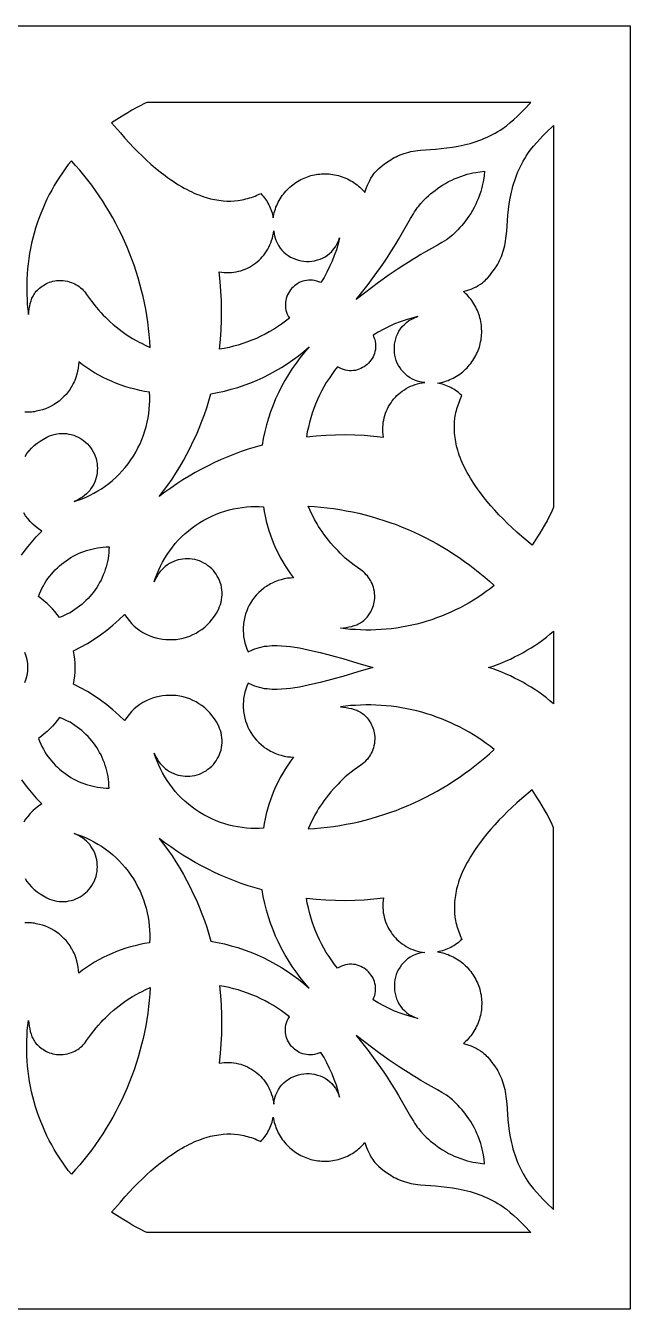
# Model space of a CAD drawing. Extents: x -50 to 50, y -50 to 50.
# Drawn here: x 2.9 to 50, y -50 to 50 of the extents above; entities that cross this region are included whole.
import ezdxf

# ---------------------------------------------------------------- set-up
doc = ezdxf.new("R2010")
doc.units = 0
doc.layers.get('0').update_dxf_attribs({"linetype": 'CONTINUOUS'})

msp = doc.modelspace()

# ---------------------------------------------------------------- linework, layer by layer
for points in [[(-50, 50), (50, 50), (50, -50), (-50, -50)], [(42.24, 44.01), (12.33, 44.01), (12.16, 43.93), (11.83, 43.76), (11.5, 43.59), (11.18, 43.41), (10.86, 43.22), (10.54, 43.03), (10.22, 42.83), (9.59, 42.44), (10.28, 41.64), (10.63, 41.24), (10.98, 40.85), (11.3, 40.51), (11.63, 40.18), (11.97, 39.85), (12.31, 39.52), (12.66, 39.21), (13.02, 38.9), (13.38, 38.61), (13.76, 38.32), (13.96, 38.17), (14.17, 38.02), (14.38, 37.88), (14.59, 37.74), (14.81, 37.6), (15.03, 37.47), (15.25, 37.35), (15.47, 37.23), (15.65, 37.13), (15.84, 37.05), (16.02, 36.96), (16.21, 36.88), (16.4, 36.81), (16.59, 36.74), (16.78, 36.67), (16.97, 36.61), (17.3, 36.52), (17.46, 36.49), (17.62, 36.45), (17.79, 36.42), (17.95, 36.4), (18.12, 36.38), (18.29, 36.36), (18.58, 36.34), (18.87, 36.34), (19.17, 36.36), (19.46, 36.39), (19.61, 36.41), (19.76, 36.44), (19.9, 36.46), (20.05, 36.5), (20.19, 36.54), (20.33, 36.58), (20.48, 36.62), (20.62, 36.67), (20.77, 36.73), (20.92, 36.79), (21.21, 36.93), (21.3, 36.83), (21.39, 36.73), (21.47, 36.62), (21.55, 36.51), (21.63, 36.4), (21.7, 36.29), (21.77, 36.17), (21.84, 36.05), (21.9, 35.93), (21.95, 35.81), (22, 35.68), (22.05, 35.55), (22.09, 35.42), (22.13, 35.29), (22.16, 35.16), (22.18, 35.03), (22.21, 35.17), (22.24, 35.3), (22.27, 35.44), (22.31, 35.58), (22.35, 35.71), (22.4, 35.85), (22.46, 35.98), (22.52, 36.12), (22.58, 36.25), (22.65, 36.38), (22.73, 36.51), (22.81, 36.63), (22.89, 36.76), (22.98, 36.88), (23.07, 36.99), (23.17, 37.11), (23.27, 37.21), (23.38, 37.32), (23.49, 37.42), (23.6, 37.52), (23.71, 37.61), (23.83, 37.7), (23.95, 37.78), (24.08, 37.86), (24.2, 37.94), (24.33, 38.01), (24.46, 38.07), (24.59, 38.13), (24.72, 38.18), (24.85, 38.23), (24.98, 38.28), (25.12, 38.32), (25.25, 38.35), (25.39, 38.38), (25.52, 38.41), (25.67, 38.43), (25.81, 38.44), (25.95, 38.46), (26.1, 38.46), (26.24, 38.46), (26.39, 38.46), (26.53, 38.45), (26.68, 38.44), (26.83, 38.41), (26.97, 38.39), (27.12, 38.36), (27.27, 38.32), (27.41, 38.28), (27.55, 38.23), (27.69, 38.18), (27.83, 38.12), (27.96, 38.06), (28.1, 38), (28.22, 37.92), (28.35, 37.85), (28.47, 37.77), (28.59, 37.68), (28.71, 37.6), (28.82, 37.51), (28.93, 37.41), (29.03, 37.32), (29.13, 37.22), (29.23, 37.11), (29.32, 37.01), (29.46, 37.39), (29.54, 37.58), (29.62, 37.77), (29.71, 37.95), (29.8, 38.13), (29.91, 38.29), (30.02, 38.45), (30.11, 38.56), (30.2, 38.66), (30.29, 38.75), (30.39, 38.85), (30.6, 39.03), (30.82, 39.2), (31.08, 39.38), (31.34, 39.56), (31.48, 39.64), (31.61, 39.72), (31.75, 39.79), (31.9, 39.86), (32.06, 39.93), (32.23, 40), (32.39, 40.05), (32.56, 40.1), (32.74, 40.15), (32.91, 40.19), (33.09, 40.23), (33.26, 40.25), (33.46, 40.28), (33.65, 40.31), (34.04, 40.34), (34.83, 40.39), (35.27, 40.43), (35.71, 40.48), (36.15, 40.54), (36.59, 40.61), (36.82, 40.66), (37.05, 40.71), (37.29, 40.77), (37.52, 40.83), (37.75, 40.9), (37.98, 40.98), (38.2, 41.06), (38.43, 41.14), (38.64, 41.23), (38.86, 41.32), (39.06, 41.42), (39.27, 41.52), (39.47, 41.63), (39.67, 41.75), (39.87, 41.87), (40.06, 42), (40.21, 42.1), (40.36, 42.21), (40.65, 42.45), (40.93, 42.69), (41.2, 42.94), (41.46, 43.2), (41.72, 43.47)], [(36.88, 21.18), (36.78, 21.27), (36.68, 21.36), (36.58, 21.44), (36.47, 21.52), (36.36, 21.6), (36.25, 21.67), (36.13, 21.74), (36.01, 21.81), (35.89, 21.87), (35.77, 21.92), (35.64, 21.97), (35.51, 22.02), (35.38, 22.06), (35.25, 22.1), (35.12, 22.13), (34.99, 22.15), (35.13, 22.18), (35.27, 22.21), (35.4, 22.24), (35.54, 22.28), (35.68, 22.32), (35.81, 22.37), (35.95, 22.43), (36.08, 22.49), (36.21, 22.55), (36.34, 22.62), (36.47, 22.7), (36.59, 22.78), (36.72, 22.86), (36.84, 22.95), (36.95, 23.04), (37.06, 23.14), (37.17, 23.24), (37.28, 23.35), (37.38, 23.46), (37.48, 23.57), (37.57, 23.68), (37.66, 23.8), (37.74, 23.92), (37.82, 24.05), (37.9, 24.17), (37.97, 24.3), (38.03, 24.43), (38.09, 24.56), (38.14, 24.69), (38.19, 24.82), (38.24, 24.96), (38.28, 25.09), (38.31, 25.22), (38.34, 25.36), (38.37, 25.5), (38.39, 25.64), (38.41, 25.78), (38.42, 25.92), (38.43, 26.07), (38.43, 26.22), (38.42, 26.36), (38.41, 26.51), (38.4, 26.66), (38.38, 26.8), (38.36, 26.95), (38.32, 27.1), (38.29, 27.24), (38.25, 27.39), (38.2, 27.53), (38.15, 27.67), (38.09, 27.81), (38.03, 27.94), (37.96, 28.08), (37.89, 28.21), (37.82, 28.33), (37.74, 28.46), (37.66, 28.58), (37.57, 28.69), (37.48, 28.8), (37.39, 28.91), (37.29, 29.02), (37.19, 29.12), (37.09, 29.21), (37.01, 29.28), (37.43, 29.41), (37.61, 29.48), (37.8, 29.57), (37.98, 29.65), (38.16, 29.75), (38.32, 29.85), (38.48, 29.97), (38.59, 30.06), (38.69, 30.15), (38.78, 30.24), (38.88, 30.34), (39.05, 30.55), (39.22, 30.77), (39.41, 31.03), (39.59, 31.29), (39.67, 31.43), (39.75, 31.57), (39.82, 31.71), (39.89, 31.85), (39.96, 32.01), (40.02, 32.18), (40.08, 32.35), (40.13, 32.52), (40.18, 32.69), (40.22, 32.87), (40.25, 33.04), (40.28, 33.22), (40.31, 33.41), (40.33, 33.61), (40.37, 34), (40.42, 34.79), (40.46, 35.23), (40.5, 35.67), (40.56, 36.11), (40.64, 36.55), (40.69, 36.79), (40.74, 37.02), (40.8, 37.25), (40.86, 37.49), (40.93, 37.72), (41, 37.95), (41.08, 38.17), (41.16, 38.4), (41.25, 38.61), (41.34, 38.83), (41.44, 39.04), (41.54, 39.24), (41.65, 39.45), (41.77, 39.65), (41.89, 39.84), (42.02, 40.04), (42.12, 40.19), (42.23, 40.33), (42.46, 40.62), (42.71, 40.9), (42.96, 41.17), (43.22, 41.44), (43.48, 41.7), (44.02, 42.22), (44.02, 12.48), (43.85, 12.09), (43.68, 11.76), (43.51, 11.43), (43.32, 11.1), (43.14, 10.78), (42.94, 10.46), (42.75, 10.15), (42.35, 9.52), (41.56, 10.2), (41.16, 10.55), (40.78, 10.91), (40.43, 11.23), (40.1, 11.57), (39.77, 11.9), (39.45, 12.25), (39.14, 12.6), (38.83, 12.96), (38.54, 13.32), (38.25, 13.7), (38.1, 13.91), (37.96, 14.11), (37.81, 14.33), (37.68, 14.54), (37.54, 14.76), (37.41, 14.98), (37.29, 15.2), (37.17, 15.42), (37.08, 15.61), (36.99, 15.79), (36.91, 15.97), (36.83, 16.16), (36.75, 16.35), (36.68, 16.54), (36.62, 16.73), (36.56, 16.93), (36.47, 17.25), (36.43, 17.42), (36.4, 17.58), (36.37, 17.75), (36.35, 17.91), (36.33, 18.08), (36.31, 18.25), (36.3, 18.54), (36.3, 18.83), (36.31, 19.13), (36.34, 19.42), (36.36, 19.57), (36.39, 19.72), (36.42, 19.87), (36.45, 20.01), (36.49, 20.16), (36.53, 20.3), (36.58, 20.44), (36.63, 20.58), (36.69, 20.73), (36.75, 20.88)], [(12.61, 24.94), (12.57, 25.43), (12.53, 25.93), (12.48, 26.42), (12.41, 26.92), (12.34, 27.41), (12.25, 27.91), (12.15, 28.4), (12.05, 28.89), (11.93, 29.38), (11.8, 29.87), (11.66, 30.36), (11.51, 30.84), (11.35, 31.33), (11.17, 31.8), (10.99, 32.28), (10.8, 32.75), (10.6, 33.21), (10.38, 33.68), (10.16, 34.13), (9.93, 34.58), (9.69, 35.03), (9.43, 35.47), (9.17, 35.9), (8.9, 36.33), (8.63, 36.75), (8.34, 37.16), (8.05, 37.57), (7.74, 37.97), (7.43, 38.36), (7.12, 38.74), (6.79, 39.12), (6.46, 39.48), (6.22, 39.18), (5.99, 38.86), (5.76, 38.54), (5.54, 38.21), (5.33, 37.88), (5.12, 37.54), (4.93, 37.19), (4.74, 36.84), (4.56, 36.48), (4.39, 36.11), (4.23, 35.74), (4.07, 35.37), (3.93, 34.99), (3.8, 34.61), (3.67, 34.22), (3.56, 33.83), (3.46, 33.44), (3.36, 33.05), (3.28, 32.65), (3.21, 32.25), (3.14, 31.85), (3.09, 31.45), (3.05, 31.05), (3.02, 30.65), (2.99, 30.25), (2.98, 29.85), (2.98, 29.46), (2.99, 29.06), (3.01, 28.66), (3.03, 28.27), (3.07, 27.88), (3.12, 27.49), (3.18, 27.93), (3.22, 28.14), (3.26, 28.35), (3.32, 28.56), (3.35, 28.66), (3.39, 28.76), (3.43, 28.85), (3.48, 28.94), (3.53, 29.03), (3.58, 29.12), (3.65, 29.22), (3.73, 29.31), (3.81, 29.4), (3.89, 29.48), (3.98, 29.56), (4.08, 29.64), (4.18, 29.71), (4.28, 29.77), (4.4, 29.84), (4.52, 29.91), (4.64, 29.96), (4.77, 30.01), (4.9, 30.05), (5.03, 30.09), (5.16, 30.12), (5.29, 30.14), (5.47, 30.15), (5.64, 30.15), (5.81, 30.14), (5.99, 30.12), (6.15, 30.09), (6.3, 30.05), (6.46, 30), (6.61, 29.94), (6.73, 29.88), (6.84, 29.82), (6.96, 29.75), (7.07, 29.67), (7.18, 29.58), (7.29, 29.49), (7.39, 29.39), (7.48, 29.28), (7.57, 29.18), (7.65, 29.07), (8.03, 28.53), (8.21, 28.3), (8.39, 28.08), (8.58, 27.86), (8.77, 27.64), (8.94, 27.46), (9.12, 27.28), (9.3, 27.1), (9.49, 26.93), (9.72, 26.73), (9.95, 26.53), (10.19, 26.35), (10.43, 26.17), (10.62, 26.03), (10.82, 25.89), (11.02, 25.76), (11.23, 25.64), (11.57, 25.44), (11.74, 25.35), (11.92, 25.26), (12.26, 25.09)], [(28.65, 28.66), (29.16, 29.31), (29.58, 29.84), (29.98, 30.39), (30.26, 30.77), (30.53, 31.15), (30.79, 31.53), (31.05, 31.92), (31.35, 32.37), (31.63, 32.83), (31.75, 33.02), (31.95, 33.34), (32.16, 33.7), (32.37, 34.06), (32.89, 34.99), (33.1, 35.34), (33.2, 35.51), (33.32, 35.68), (33.4, 35.8), (33.5, 35.92), (33.69, 36.15), (33.89, 36.37), (34.1, 36.58), (34.27, 36.74), (34.44, 36.89), (34.61, 37.03), (34.79, 37.17), (34.97, 37.31), (35.16, 37.44), (35.38, 37.58), (35.6, 37.71), (35.84, 37.85), (36.09, 37.97), (36.29, 38.06), (36.5, 38.15), (36.79, 38.26), (37.08, 38.36), (37.3, 38.42), (37.52, 38.48), (37.74, 38.53), (37.96, 38.57), (38.3, 38.62), (38.65, 38.66), (38.61, 38.31), (38.56, 37.97), (38.52, 37.74), (38.47, 37.52), (38.41, 37.3), (38.35, 37.09), (38.25, 36.79), (38.14, 36.5), (38.05, 36.3), (37.96, 36.09), (37.83, 35.84), (37.7, 35.6), (37.57, 35.38), (37.43, 35.16), (37.3, 34.97), (37.16, 34.79), (37.02, 34.61), (36.88, 34.44), (36.73, 34.27), (36.57, 34.1), (36.36, 33.89), (36.14, 33.69), (35.91, 33.5), (35.79, 33.4), (35.67, 33.32), (35.5, 33.2), (35.33, 33.1), (34.98, 32.89), (34.05, 32.38), (33.69, 32.17), (33.33, 31.95), (33.01, 31.76), (32.82, 31.64), (32.37, 31.35), (31.92, 31.06), (31.53, 30.8), (31.14, 30.53), (30.76, 30.26), (30.38, 29.99), (29.84, 29.58), (29.3, 29.17)], [(17.99, 24.8), (18.07, 25.55), (18.12, 26.3), (18.15, 27.05), (18.16, 27.81), (18.15, 28.56), (18.11, 29.31), (18.06, 30.07), (17.98, 30.82), (18.17, 30.79), (18.37, 30.77), (18.56, 30.76), (18.75, 30.76), (18.94, 30.77), (19.12, 30.79), (19.31, 30.83), (19.49, 30.87), (19.67, 30.91), (19.84, 30.97), (20.01, 31.04), (20.18, 31.11), (20.34, 31.2), (20.5, 31.29), (20.65, 31.39), (20.8, 31.49), (20.94, 31.61), (21.08, 31.73), (21.21, 31.85), (21.33, 31.99), (21.45, 32.13), (21.56, 32.28), (21.67, 32.43), (21.76, 32.59), (21.85, 32.75), (21.93, 32.92), (22, 33.09), (22.06, 33.27), (22.12, 33.45), (22.16, 33.64), (22.2, 33.83), (22.22, 34.03), (22.26, 33.77), (22.31, 33.52), (22.39, 33.29), (22.48, 33.07), (22.6, 32.87), (22.72, 32.68), (22.86, 32.51), (23.01, 32.35), (23.18, 32.21), (23.36, 32.09), (23.54, 31.97), (23.73, 31.88), (23.93, 31.8), (24.14, 31.74), (24.35, 31.69), (24.56, 31.66), (24.77, 31.64), (24.99, 31.64), (25.2, 31.66), (25.41, 31.69), (25.62, 31.75), (25.83, 31.81), (26.02, 31.9), (26.22, 32), (26.4, 32.12), (26.57, 32.26), (26.74, 32.42), (26.89, 32.59), (27.03, 32.78), (27.15, 32.99), (27.26, 33.22), (27.35, 33.47), (27.23, 33.01), (27.1, 32.55), (26.94, 32.1), (26.77, 31.66), (26.58, 31.23), (26.37, 30.8), (26.14, 30.39), (25.89, 29.98), (25.73, 30.05), (25.57, 30.1), (25.4, 30.14), (25.24, 30.17), (25.09, 30.18), (24.93, 30.18), (24.78, 30.16), (24.63, 30.13), (24.48, 30.09), (24.34, 30.04), (24.21, 29.98), (24.08, 29.9), (23.95, 29.82), (23.84, 29.73), (23.73, 29.63), (23.62, 29.52), (23.53, 29.41), (23.44, 29.29), (23.37, 29.16), (23.3, 29.03), (23.24, 28.89), (23.2, 28.75), (23.16, 28.6), (23.14, 28.45), (23.13, 28.3), (23.13, 28.15), (23.14, 27.99), (23.17, 27.83), (23.22, 27.68), (23.27, 27.52), (23.35, 27.36), (23.44, 27.21), (23.14, 26.98), (22.83, 26.75), (22.52, 26.54), (22.21, 26.34), (21.88, 26.15), (21.55, 25.97), (21.22, 25.8), (20.88, 25.64), (20.53, 25.49), (20.18, 25.36), (19.82, 25.24), (19.46, 25.12), (19.1, 25.02), (18.74, 24.94), (18.37, 24.86)], [(24.78, 17.98), (25.53, 18.05), (26.28, 18.1), (27.03, 18.13), (27.78, 18.14), (28.53, 18.13), (29.28, 18.09), (30.03, 18.03), (30.78, 17.95), (30.75, 18.15), (30.73, 18.34), (30.72, 18.53), (30.73, 18.72), (30.74, 18.91), (30.76, 19.1), (30.79, 19.28), (30.83, 19.46), (30.88, 19.64), (30.94, 19.82), (31.01, 19.99), (31.08, 20.16), (31.17, 20.32), (31.26, 20.48), (31.36, 20.63), (31.46, 20.78), (31.58, 20.92), (31.7, 21.06), (31.82, 21.19), (31.96, 21.31), (32.1, 21.43), (32.24, 21.54), (32.4, 21.64), (32.55, 21.74), (32.72, 21.83), (32.89, 21.91), (33.06, 21.98), (33.24, 22.04), (33.42, 22.09), (33.61, 22.14), (33.8, 22.17), (33.99, 22.2), (33.73, 22.23), (33.49, 22.29), (33.26, 22.37), (33.04, 22.46), (32.84, 22.57), (32.65, 22.7), (32.48, 22.84), (32.33, 23), (32.18, 23.16), (32.06, 23.34), (31.95, 23.52), (31.85, 23.72), (31.77, 23.92), (31.71, 24.12), (31.66, 24.33), (31.63, 24.55), (31.62, 24.76), (31.62, 24.98), (31.64, 25.19), (31.67, 25.4), (31.73, 25.61), (31.79, 25.82), (31.88, 26.02), (31.98, 26.21), (32.1, 26.39), (32.24, 26.57), (32.4, 26.73), (32.57, 26.88), (32.76, 27.02), (32.97, 27.14), (33.2, 27.25), (33.45, 27.34), (32.99, 27.22), (32.53, 27.09), (32.08, 26.93), (31.64, 26.76), (31.21, 26.57), (30.79, 26.36), (30.37, 26.13), (29.96, 25.89), (30.03, 25.72), (30.09, 25.56), (30.13, 25.4), (30.15, 25.24), (30.16, 25.08), (30.16, 24.92), (30.14, 24.77), (30.11, 24.62), (30.07, 24.47), (30.02, 24.33), (29.96, 24.2), (29.88, 24.07), (29.8, 23.94), (29.71, 23.83), (29.61, 23.72), (29.5, 23.61), (29.39, 23.52), (29.27, 23.43), (29.14, 23.36), (29.01, 23.29), (28.87, 23.23), (28.73, 23.19), (28.58, 23.15), (28.43, 23.13), (28.28, 23.12), (28.13, 23.12), (27.97, 23.14), (27.82, 23.17), (27.66, 23.21), (27.51, 23.27), (27.35, 23.34), (27.2, 23.43), (26.96, 23.13), (26.74, 22.83), (26.53, 22.52), (26.32, 22.2), (26.13, 21.87), (25.95, 21.54), (25.78, 21.21), (25.62, 20.87), (25.48, 20.52), (25.34, 20.17), (25.22, 19.81), (25.11, 19.45), (25.01, 19.09), (24.92, 18.72), (24.84, 18.35)], [(13.3, 13.31), (13.65, 13.75), (13.98, 14.21), (14.3, 14.68), (14.61, 15.15), (14.9, 15.63), (15.19, 16.12), (15.46, 16.61), (15.72, 17.11), (15.96, 17.62), (16.2, 18.13), (16.42, 18.65), (16.63, 19.18), (16.82, 19.71), (17, 20.24), (17.17, 20.78), (17.32, 21.33), (17.85, 21.42), (18.38, 21.54), (18.9, 21.67), (19.42, 21.82), (19.93, 21.99), (20.43, 22.18), (20.93, 22.38), (21.41, 22.6), (21.89, 22.84), (22.36, 23.1), (22.83, 23.37), (23.28, 23.66), (23.72, 23.97), (24.15, 24.29), (24.57, 24.63), (24.98, 24.98), (24.63, 24.57), (24.29, 24.15), (23.96, 23.72), (23.66, 23.28), (23.37, 22.83), (23.09, 22.37), (22.84, 21.89), (22.6, 21.41), (22.37, 20.93), (22.17, 20.43), (21.98, 19.93), (21.81, 19.42), (21.66, 18.9), (21.53, 18.38), (21.41, 17.85), (21.32, 17.32), (20.77, 17.16), (20.23, 17), (19.7, 16.82), (19.17, 16.62), (18.64, 16.42), (18.13, 16.2), (17.61, 15.96), (17.11, 15.72), (16.61, 15.46), (16.11, 15.19), (15.63, 14.9), (15.15, 14.61), (14.67, 14.3), (14.21, 13.98), (13.75, 13.65)], [(6.76, 0), (6.75, 0.33), (6.73, 0.65), (6.69, 0.98), (6.63, 1.3), (7.18, 1.58), (7.71, 1.88), (8.23, 2.21), (8.74, 2.55), (9.23, 2.92), (9.7, 3.31), (10.16, 3.71), (10.61, 4.14), (10.78, 3.89), (10.96, 3.65), (11.15, 3.43), (11.36, 3.23), (11.58, 3.05), (11.8, 2.88), (12.03, 2.73), (12.28, 2.6), (12.52, 2.49), (12.78, 2.39), (13.04, 2.31), (13.3, 2.25), (13.56, 2.21), (13.83, 2.18), (14.1, 2.17), (14.37, 2.17), (14.63, 2.19), (14.9, 2.23), (15.16, 2.29), (15.42, 2.36), (15.68, 2.45), (15.92, 2.56), (16.17, 2.68), (16.4, 2.82), (16.63, 2.97), (16.85, 3.14), (17.05, 3.33), (17.25, 3.53), (17.43, 3.76), (17.61, 3.99), (17.76, 4.24), (17.91, 4.51), (17.94, 4.58), (18.01, 4.74), (18.07, 4.92), (18.12, 5.1), (18.16, 5.28), (18.19, 5.47), (18.2, 5.67), (18.2, 5.86), (18.19, 6.05), (18.16, 6.24), (18.12, 6.43), (18.06, 6.61), (18, 6.78), (17.92, 6.95), (17.83, 7.12), (17.74, 7.27), (17.63, 7.41), (17.52, 7.55), (17.39, 7.69), (17.25, 7.82), (17.1, 7.93), (16.95, 8.04), (16.78, 8.14), (16.61, 8.23), (16.43, 8.3), (16.25, 8.36), (16.07, 8.41), (15.88, 8.44), (15.69, 8.46), (15.51, 8.47), (15.33, 8.47), (15.15, 8.45), (14.97, 8.42), (14.79, 8.38), (14.62, 8.33), (14.44, 8.27), (14.27, 8.19), (14.1, 8.1), (13.94, 7.99), (13.78, 7.88), (13.64, 7.75), (13.5, 7.62), (13.38, 7.47), (13.26, 7.32), (13.16, 7.17), (13.07, 7.01), (12.99, 6.84), (12.92, 6.67), (13.02, 6.98), (13.14, 7.29), (13.27, 7.6), (13.41, 7.9), (13.56, 8.21), (13.73, 8.51), (13.92, 8.8), (14.12, 9.09), (14.33, 9.37), (14.55, 9.65), (14.79, 9.91), (15.04, 10.17), (15.3, 10.42), (15.58, 10.65), (15.86, 10.88), (16.15, 11.09), (16.46, 11.29), (16.77, 11.47), (17.08, 11.64), (17.41, 11.8), (17.74, 11.94), (18.07, 12.07), (18.41, 12.18), (18.75, 12.27), (19.09, 12.36), (19.43, 12.42), (19.77, 12.47), (20.1, 12.51), (20.44, 12.53), (20.77, 12.54), (21.1, 12.54), (21.42, 12.52), (21.48, 12.15), (21.55, 11.78), (21.64, 11.41), (21.73, 11.04), (21.84, 10.67), (21.96, 10.31), (22.09, 9.95), (22.23, 9.6), (22.39, 9.25), (22.56, 8.91), (22.73, 8.57), (22.92, 8.24), (23.12, 7.91), (23.33, 7.6), (23.54, 7.29), (23.77, 6.99), (23.53, 6.97), (23.29, 6.95), (23.04, 6.9), (22.8, 6.84), (22.56, 6.77), (22.32, 6.68), (22.21, 6.63), (22.09, 6.57), (21.98, 6.52), (21.87, 6.45), (21.76, 6.39), (21.65, 6.32), (21.54, 6.25), (21.44, 6.17), (21.24, 6.01), (21.06, 5.84), (20.88, 5.66), (20.72, 5.47), (20.58, 5.28), (20.44, 5.07), (20.32, 4.86), (20.21, 4.64), (20.12, 4.42), (20.03, 4.18), (19.97, 3.94), (19.91, 3.69), (19.89, 3.56), (19.87, 3.44), (19.86, 3.31), (19.85, 3.18), (19.85, 3.05), (19.85, 2.93), (19.85, 2.8), (19.86, 2.67), (19.88, 2.42), (19.92, 2.17), (19.98, 1.92), (20.05, 1.69), (20.14, 1.46), (20.23, 1.23), (20.58, 1.38), (20.76, 1.45), (20.94, 1.51), (21.12, 1.57), (21.32, 1.61), (21.51, 1.65), (21.7, 1.67), (21.9, 1.69), (22.09, 1.71), (22.29, 1.71), (22.49, 1.71), (22.84, 1.7), (23.19, 1.67), (23.53, 1.63), (23.88, 1.58), (24.22, 1.52), (24.56, 1.46), (24.9, 1.38), (25.25, 1.3), (25.84, 1.16), (26.43, 1.01), (27.02, 0.85), (27.6, 0.69), (28.77, 0.35), (29.94, 0), (28.77, -0.35), (27.6, -0.69), (27.02, -0.85), (26.43, -1.01), (25.84, -1.16), (25.25, -1.3), (24.9, -1.38), (24.56, -1.46), (24.22, -1.52), (23.88, -1.58), (23.53, -1.63), (23.19, -1.67), (22.84, -1.7), (22.49, -1.71), (22.29, -1.71), (22.09, -1.71), (21.9, -1.69), (21.7, -1.67), (21.51, -1.65), (21.32, -1.61), (21.12, -1.57), (20.94, -1.51), (20.76, -1.45), (20.58, -1.38), (20.23, -1.23), (20.14, -1.46), (20.05, -1.69), (19.98, -1.92), (19.92, -2.17), (19.88, -2.42), (19.86, -2.67), (19.85, -2.8), (19.85, -2.93), (19.85, -3.05), (19.85, -3.18), (19.86, -3.31), (19.87, -3.44), (19.89, -3.56), (19.91, -3.69), (19.97, -3.94), (20.03, -4.18), (20.12, -4.42), (20.21, -4.64), (20.32, -4.86), (20.44, -5.07), (20.58, -5.28), (20.72, -5.47), (20.88, -5.66), (21.06, -5.84), (21.24, -6.01), (21.44, -6.17), (21.54, -6.25), (21.65, -6.32), (21.76, -6.39), (21.87, -6.45), (21.98, -6.52), (22.09, -6.57), (22.21, -6.63), (22.32, -6.68), (22.56, -6.77), (22.8, -6.84), (23.04, -6.9), (23.29, -6.95), (23.53, -6.97), (23.77, -6.99), (23.54, -7.29), (23.33, -7.6), (23.12, -7.91), (22.92, -8.24), (22.73, -8.57), (22.56, -8.91), (22.39, -9.25), (22.23, -9.6), (22.09, -9.95), (21.96, -10.31), (21.84, -10.67), (21.73, -11.04), (21.64, -11.41), (21.55, -11.78), (21.48, -12.15), (21.42, -12.52), (21.1, -12.54), (20.77, -12.54), (20.44, -12.53), (20.1, -12.51), (19.77, -12.47), (19.43, -12.42), (19.09, -12.36), (18.75, -12.27), (18.41, -12.18), (18.07, -12.07), (17.74, -11.94), (17.41, -11.8), (17.08, -11.64), (16.77, -11.47), (16.46, -11.29), (16.15, -11.09), (15.86, -10.88), (15.58, -10.65), (15.3, -10.42), (15.04, -10.17), (14.79, -9.91), (14.55, -9.65), (14.33, -9.37), (14.12, -9.09), (13.92, -8.8), (13.73, -8.51), (13.56, -8.21), (13.41, -7.9), (13.27, -7.6), (13.14, -7.29), (13.02, -6.98), (12.92, -6.67), (12.99, -6.84), (13.07, -7.01), (13.16, -7.17), (13.26, -7.32), (13.38, -7.47), (13.5, -7.62), (13.64, -7.75), (13.78, -7.88), (13.94, -7.99), (14.1, -8.1), (14.27, -8.19), (14.44, -8.27), (14.62, -8.33), (14.79, -8.38), (14.97, -8.42), (15.15, -8.45), (15.33, -8.47), (15.51, -8.47), (15.69, -8.46), (15.88, -8.44), (16.07, -8.41), (16.25, -8.36), (16.43, -8.3), (16.61, -8.23), (16.78, -8.14), (16.95, -8.04), (17.1, -7.93), (17.25, -7.82), (17.39, -7.69), (17.52, -7.55), (17.63, -7.41), (17.74, -7.27), (17.83, -7.12), (17.92, -6.95), (18, -6.78), (18.06, -6.61), (18.12, -6.43), (18.16, -6.24), (18.19, -6.05), (18.2, -5.86), (18.2, -5.67), (18.19, -5.47), (18.16, -5.28), (18.12, -5.1), (18.07, -4.92), (18.01, -4.74), (17.94, -4.58), (17.91, -4.51), (17.76, -4.24), (17.61, -3.99), (17.43, -3.76), (17.25, -3.53), (17.05, -3.33), (16.85, -3.14), (16.63, -2.97), (16.4, -2.82), (16.17, -2.68), (15.92, -2.56), (15.68, -2.45), (15.42, -2.36), (15.16, -2.29), (14.9, -2.23), (14.63, -2.19), (14.37, -2.17), (14.1, -2.17), (13.83, -2.18), (13.56, -2.21), (13.3, -2.25), (13.04, -2.31), (12.78, -2.39), (12.52, -2.49), (12.28, -2.6), (12.03, -2.73), (11.8, -2.88), (11.58, -3.05), (11.36, -3.23), (11.15, -3.43), (10.96, -3.65), (10.78, -3.89), (10.61, -4.14), (10.16, -3.71), (9.7, -3.31), (9.23, -2.92), (8.74, -2.55), (8.23, -2.21), (7.71, -1.88), (7.18, -1.58), (6.63, -1.3), (6.69, -0.98), (6.73, -0.65), (6.75, -0.33)], [(24.9, 12.58), (25.4, 12.54), (25.89, 12.5), (26.38, 12.44), (26.88, 12.38), (27.37, 12.3), (27.86, 12.21), (28.36, 12.12), (28.85, 12.01), (29.34, 11.89), (29.82, 11.76), (30.31, 11.61), (30.79, 11.46), (31.27, 11.3), (31.75, 11.13), (32.22, 10.94), (32.69, 10.75), (33.15, 10.54), (33.61, 10.33), (34.07, 10.1), (34.52, 9.87), (34.96, 9.63), (35.4, 9.37), (35.83, 9.11), (36.26, 8.84), (36.68, 8.56), (37.09, 8.27), (37.49, 7.98), (37.89, 7.67), (38.28, 7.36), (38.66, 7.04), (39.03, 6.72), (39.4, 6.38), (39.09, 6.14), (38.78, 5.91), (38.46, 5.68), (38.13, 5.46), (37.79, 5.25), (37.45, 5.05), (37.11, 4.85), (36.75, 4.66), (36.39, 4.48), (36.03, 4.31), (35.66, 4.15), (35.29, 4), (34.91, 3.86), (34.53, 3.72), (34.14, 3.6), (33.76, 3.49), (33.36, 3.38), (32.97, 3.29), (32.58, 3.21), (32.18, 3.14), (31.78, 3.07), (31.38, 3.02), (30.98, 2.98), (30.58, 2.95), (30.18, 2.93), (29.78, 2.92), (29.39, 2.92), (28.99, 2.93), (28.6, 2.95), (28.21, 2.97), (27.82, 3.01), (27.43, 3.06), (27.87, 3.12), (28.08, 3.16), (28.29, 3.2), (28.49, 3.26), (28.59, 3.29), (28.69, 3.33), (28.78, 3.37), (28.88, 3.42), (28.97, 3.47), (29.06, 3.52), (29.15, 3.59), (29.24, 3.67), (29.33, 3.75), (29.41, 3.83), (29.49, 3.92), (29.57, 4.02), (29.64, 4.11), (29.71, 4.22), (29.78, 4.33), (29.84, 4.46), (29.9, 4.58), (29.95, 4.71), (29.99, 4.84), (30.02, 4.97), (30.05, 5.1), (30.07, 5.23), (30.09, 5.41), (30.09, 5.58), (30.08, 5.76), (30.06, 5.93), (30.03, 6.09), (29.99, 6.25), (29.94, 6.4), (29.88, 6.55), (29.82, 6.67), (29.76, 6.79), (29.69, 6.9), (29.61, 7.01), (29.52, 7.13), (29.43, 7.23), (29.33, 7.34), (29.23, 7.43), (29.12, 7.52), (29.01, 7.6), (28.48, 7.98), (28.25, 8.16), (28.02, 8.34), (27.8, 8.53), (27.59, 8.72), (27.41, 8.9), (27.23, 9.08), (27.05, 9.26), (26.88, 9.45), (26.68, 9.68), (26.49, 9.91), (26.3, 10.15), (26.12, 10.39), (25.99, 10.59), (25.85, 10.79), (25.72, 10.99), (25.6, 11.19), (25.4, 11.54), (25.31, 11.71), (25.22, 11.89), (25.06, 12.23)], [(4.78, 4.78), (4.57, 4.99), (4.35, 5.18), (4.13, 5.36), (3.89, 5.54), (3.98, 5.75), (4.07, 5.96), (4.17, 6.16), (4.28, 6.36), (4.39, 6.56), (4.51, 6.75), (4.64, 6.93), (4.78, 7.11), (4.92, 7.28), (5.06, 7.45), (5.21, 7.61), (5.37, 7.76), (5.53, 7.91), (5.7, 8.05), (5.88, 8.19), (6.05, 8.32), (6.24, 8.44), (6.42, 8.56), (6.61, 8.67), (6.81, 8.77), (7.01, 8.87), (7.21, 8.96), (7.42, 9.04), (7.63, 9.11), (7.84, 9.17), (8.06, 9.23), (8.27, 9.28), (8.5, 9.32), (8.72, 9.35), (8.94, 9.38), (9.17, 9.4), (9.4, 9.4), (9.39, 9.17), (9.38, 8.94), (9.35, 8.72), (9.32, 8.5), (9.28, 8.27), (9.23, 8.05), (9.17, 7.84), (9.1, 7.63), (9.03, 7.42), (8.95, 7.21), (8.86, 7.01), (8.77, 6.81), (8.66, 6.61), (8.55, 6.42), (8.44, 6.23), (8.31, 6.05), (8.18, 5.87), (8.05, 5.7), (7.9, 5.53), (7.76, 5.37), (7.6, 5.21), (7.44, 5.06), (7.27, 4.91), (7.1, 4.77), (6.92, 4.64), (6.74, 4.51), (6.55, 4.39), (6.36, 4.27), (6.16, 4.17), (5.95, 4.07), (5.75, 3.97), (5.53, 3.89), (5.36, 4.13), (5.18, 4.35), (4.99, 4.57)], [(38.96, 0), (39.31, 0.11), (39.65, 0.24), (40, 0.37), (40.33, 0.51), (40.66, 0.66), (40.99, 0.82), (41.32, 0.98), (41.64, 1.15), (41.95, 1.34), (42.27, 1.53), (42.57, 1.72), (42.87, 1.93), (43.17, 2.14), (43.46, 2.36), (43.74, 2.59), (44.02, 2.83), (44.02, -2.83), (43.74, -2.59), (43.46, -2.36), (43.17, -2.14), (42.87, -1.93), (42.57, -1.72), (42.27, -1.53), (41.95, -1.34), (41.64, -1.15), (41.32, -0.98), (40.99, -0.82), (40.66, -0.66), (40.33, -0.51), (40, -0.37), (39.65, -0.24), (39.31, -0.11)], [(24.9, -12.58), (25.4, -12.54), (25.89, -12.5), (26.38, -12.44), (26.88, -12.38), (27.37, -12.3), (27.86, -12.21), (28.36, -12.12), (28.85, -12.01), (29.34, -11.89), (29.82, -11.76), (30.31, -11.61), (30.79, -11.46), (31.27, -11.3), (31.75, -11.13), (32.22, -10.94), (32.69, -10.75), (33.15, -10.54), (33.61, -10.33), (34.07, -10.1), (34.52, -9.87), (34.96, -9.63), (35.4, -9.37), (35.83, -9.11), (36.26, -8.84), (36.68, -8.56), (37.09, -8.27), (37.49, -7.98), (37.89, -7.67), (38.28, -7.36), (38.66, -7.04), (39.03, -6.72), (39.4, -6.38), (39.09, -6.14), (38.78, -5.91), (38.46, -5.68), (38.13, -5.46), (37.79, -5.25), (37.45, -5.05), (37.11, -4.85), (36.75, -4.66), (36.39, -4.48), (36.03, -4.31), (35.66, -4.15), (35.29, -4), (34.91, -3.86), (34.53, -3.72), (34.14, -3.6), (33.76, -3.49), (33.36, -3.38), (32.97, -3.29), (32.58, -3.21), (32.18, -3.14), (31.78, -3.07), (31.38, -3.02), (30.98, -2.98), (30.58, -2.95), (30.18, -2.93), (29.78, -2.92), (29.39, -2.92), (28.99, -2.93), (28.6, -2.95), (28.21, -2.97), (27.82, -3.01), (27.43, -3.06), (27.87, -3.12), (28.08, -3.16), (28.29, -3.2), (28.49, -3.26), (28.59, -3.29), (28.69, -3.33), (28.78, -3.37), (28.88, -3.42), (28.97, -3.47), (29.06, -3.52), (29.15, -3.59), (29.24, -3.67), (29.33, -3.75), (29.41, -3.83), (29.49, -3.92), (29.57, -4.02), (29.64, -4.11), (29.71, -4.22), (29.78, -4.33), (29.84, -4.46), (29.9, -4.58), (29.95, -4.71), (29.99, -4.84), (30.02, -4.97), (30.05, -5.1), (30.07, -5.23), (30.09, -5.41), (30.09, -5.58), (30.08, -5.76), (30.06, -5.93), (30.03, -6.09), (29.99, -6.25), (29.94, -6.4), (29.88, -6.55), (29.82, -6.67), (29.76, -6.79), (29.69, -6.9), (29.61, -7.01), (29.52, -7.13), (29.43, -7.23), (29.33, -7.34), (29.23, -7.43), (29.12, -7.52), (29.01, -7.6), (28.48, -7.98), (28.25, -8.16), (28.02, -8.34), (27.8, -8.53), (27.59, -8.72), (27.41, -8.9), (27.23, -9.08), (27.05, -9.26), (26.88, -9.45), (26.68, -9.68), (26.49, -9.91), (26.3, -10.15), (26.12, -10.39), (25.99, -10.59), (25.85, -10.79), (25.72, -10.99), (25.6, -11.19), (25.4, -11.54), (25.31, -11.71), (25.22, -11.89), (25.06, -12.23)], [(9.4, -9.4), (9.39, -9.17), (9.38, -8.94), (9.35, -8.72), (9.32, -8.5), (9.28, -8.27), (9.23, -8.05), (9.17, -7.84), (9.1, -7.63), (9.03, -7.42), (8.95, -7.21), (8.86, -7.01), (8.77, -6.81), (8.66, -6.61), (8.55, -6.42), (8.44, -6.23), (8.31, -6.05), (8.18, -5.87), (8.05, -5.7), (7.9, -5.53), (7.76, -5.37), (7.6, -5.21), (7.44, -5.06), (7.27, -4.91), (7.1, -4.77), (6.92, -4.64), (6.74, -4.51), (6.55, -4.39), (6.36, -4.27), (6.16, -4.17), (5.95, -4.07), (5.75, -3.97), (5.53, -3.89), (5.36, -4.13), (5.18, -4.35), (4.99, -4.57), (4.78, -4.78), (4.57, -4.99), (4.35, -5.18), (4.13, -5.36), (3.89, -5.54), (3.98, -5.75), (4.07, -5.96), (4.17, -6.16), (4.28, -6.36), (4.39, -6.56), (4.51, -6.75), (4.64, -6.93), (4.78, -7.11), (4.92, -7.28), (5.06, -7.45), (5.21, -7.61), (5.37, -7.76), (5.53, -7.91), (5.7, -8.05), (5.88, -8.19), (6.05, -8.32), (6.24, -8.44), (6.42, -8.56), (6.61, -8.67), (6.81, -8.77), (7.01, -8.87), (7.21, -8.96), (7.42, -9.04), (7.63, -9.11), (7.84, -9.17), (8.06, -9.23), (8.27, -9.28), (8.5, -9.32), (8.72, -9.35), (8.94, -9.38), (9.17, -9.4)], [(44.02, -42.22), (44.02, -12.48), (43.85, -12.09), (43.68, -11.76), (43.51, -11.43), (43.32, -11.1), (43.14, -10.78), (42.94, -10.46), (42.75, -10.15), (42.35, -9.52), (41.56, -10.2), (41.16, -10.55), (40.78, -10.91), (40.43, -11.23), (40.1, -11.57), (39.77, -11.9), (39.45, -12.25), (39.14, -12.6), (38.83, -12.96), (38.54, -13.32), (38.25, -13.7), (38.1, -13.91), (37.96, -14.11), (37.81, -14.33), (37.68, -14.54), (37.54, -14.76), (37.41, -14.98), (37.29, -15.2), (37.17, -15.42), (37.08, -15.61), (36.99, -15.79), (36.91, -15.97), (36.83, -16.16), (36.75, -16.35), (36.68, -16.54), (36.62, -16.73), (36.56, -16.93), (36.47, -17.25), (36.43, -17.42), (36.4, -17.58), (36.37, -17.75), (36.35, -17.91), (36.33, -18.08), (36.31, -18.25), (36.3, -18.54), (36.3, -18.83), (36.31, -19.13), (36.34, -19.42), (36.36, -19.57), (36.39, -19.72), (36.42, -19.87), (36.45, -20.01), (36.49, -20.16), (36.53, -20.3), (36.58, -20.44), (36.63, -20.58), (36.69, -20.73), (36.75, -20.88), (36.88, -21.18), (36.78, -21.27), (36.68, -21.36), (36.58, -21.44), (36.47, -21.52), (36.36, -21.6), (36.25, -21.67), (36.13, -21.74), (36.01, -21.81), (35.89, -21.87), (35.77, -21.92), (35.64, -21.97), (35.51, -22.02), (35.38, -22.06), (35.25, -22.1), (35.12, -22.13), (34.99, -22.15), (35.13, -22.18), (35.27, -22.21), (35.4, -22.24), (35.54, -22.28), (35.68, -22.32), (35.81, -22.37), (35.95, -22.43), (36.08, -22.49), (36.21, -22.55), (36.34, -22.62), (36.47, -22.7), (36.59, -22.78), (36.72, -22.86), (36.84, -22.95), (36.95, -23.04), (37.06, -23.14), (37.17, -23.24), (37.28, -23.35), (37.38, -23.46), (37.48, -23.57), (37.57, -23.68), (37.66, -23.8), (37.74, -23.92), (37.82, -24.05), (37.9, -24.17), (37.97, -24.3), (38.03, -24.43), (38.09, -24.56), (38.14, -24.69), (38.19, -24.82), (38.24, -24.96), (38.28, -25.09), (38.31, -25.22), (38.34, -25.36), (38.37, -25.5), (38.39, -25.64), (38.41, -25.78), (38.42, -25.92), (38.43, -26.07), (38.43, -26.22), (38.42, -26.36), (38.41, -26.51), (38.4, -26.66), (38.38, -26.8), (38.36, -26.95), (38.32, -27.1), (38.29, -27.24), (38.25, -27.39), (38.2, -27.53), (38.15, -27.67), (38.09, -27.81), (38.03, -27.94), (37.96, -28.08), (37.89, -28.21), (37.82, -28.33), (37.74, -28.46), (37.66, -28.58), (37.57, -28.69), (37.48, -28.8), (37.39, -28.91), (37.29, -29.02), (37.19, -29.12), (37.09, -29.21), (37.01, -29.28), (37.43, -29.41), (37.61, -29.48), (37.8, -29.57), (37.98, -29.65), (38.16, -29.75), (38.32, -29.85), (38.48, -29.97), (38.59, -30.06), (38.69, -30.15), (38.78, -30.24), (38.88, -30.34), (39.05, -30.55), (39.22, -30.77), (39.41, -31.03), (39.59, -31.29), (39.67, -31.43), (39.75, -31.57), (39.82, -31.71), (39.89, -31.85), (39.96, -32.01), (40.02, -32.18), (40.08, -32.35), (40.13, -32.52), (40.18, -32.69), (40.22, -32.87), (40.25, -33.04), (40.28, -33.22), (40.31, -33.41), (40.33, -33.61), (40.37, -34), (40.42, -34.79), (40.46, -35.23), (40.5, -35.67), (40.56, -36.11), (40.64, -36.55), (40.69, -36.79), (40.74, -37.02), (40.8, -37.25), (40.86, -37.49), (40.93, -37.72), (41, -37.95), (41.08, -38.17), (41.16, -38.4), (41.25, -38.61), (41.34, -38.83), (41.44, -39.04), (41.54, -39.24), (41.65, -39.45), (41.77, -39.65), (41.89, -39.84), (42.02, -40.04), (42.12, -40.19), (42.23, -40.33), (42.46, -40.62), (42.71, -40.9), (42.96, -41.17), (43.22, -41.44), (43.48, -41.7)], [(24.98, -24.98), (24.63, -24.57), (24.29, -24.15), (23.96, -23.72), (23.66, -23.28), (23.37, -22.83), (23.09, -22.37), (22.84, -21.89), (22.6, -21.41), (22.37, -20.93), (22.17, -20.43), (21.98, -19.93), (21.81, -19.42), (21.66, -18.9), (21.53, -18.38), (21.41, -17.85), (21.32, -17.32), (20.77, -17.16), (20.23, -17), (19.7, -16.82), (19.17, -16.62), (18.64, -16.42), (18.13, -16.2), (17.61, -15.96), (17.11, -15.72), (16.61, -15.46), (16.11, -15.19), (15.63, -14.9), (15.15, -14.61), (14.67, -14.3), (14.21, -13.98), (13.75, -13.65), (13.3, -13.31), (13.65, -13.75), (13.98, -14.21), (14.3, -14.68), (14.61, -15.15), (14.9, -15.63), (15.19, -16.12), (15.46, -16.61), (15.72, -17.11), (15.96, -17.62), (16.2, -18.13), (16.42, -18.65), (16.63, -19.18), (16.82, -19.71), (17, -20.24), (17.17, -20.78), (17.32, -21.33), (17.85, -21.42), (18.38, -21.54), (18.9, -21.67), (19.42, -21.82), (19.93, -21.99), (20.43, -22.18), (20.93, -22.38), (21.41, -22.6), (21.89, -22.84), (22.36, -23.1), (22.83, -23.37), (23.28, -23.66), (23.72, -23.97), (24.15, -24.29), (24.57, -24.63)], [(24.78, -17.98), (25.53, -18.05), (26.28, -18.1), (27.03, -18.13), (27.78, -18.14), (28.53, -18.13), (29.28, -18.09), (30.03, -18.03), (30.78, -17.95), (30.75, -18.15), (30.73, -18.34), (30.72, -18.53), (30.73, -18.72), (30.74, -18.91), (30.76, -19.1), (30.79, -19.28), (30.83, -19.46), (30.88, -19.64), (30.94, -19.82), (31.01, -19.99), (31.08, -20.16), (31.17, -20.32), (31.26, -20.48), (31.36, -20.63), (31.46, -20.78), (31.58, -20.92), (31.7, -21.06), (31.82, -21.19), (31.96, -21.31), (32.1, -21.43), (32.24, -21.54), (32.4, -21.64), (32.55, -21.74), (32.72, -21.83), (32.89, -21.91), (33.06, -21.98), (33.24, -22.04), (33.42, -22.09), (33.61, -22.14), (33.8, -22.17), (33.99, -22.2), (33.73, -22.23), (33.49, -22.29), (33.26, -22.37), (33.04, -22.46), (32.84, -22.57), (32.65, -22.7), (32.48, -22.84), (32.33, -23), (32.18, -23.16), (32.06, -23.34), (31.95, -23.52), (31.85, -23.72), (31.77, -23.92), (31.71, -24.12), (31.66, -24.33), (31.63, -24.55), (31.62, -24.76), (31.62, -24.98), (31.64, -25.19), (31.67, -25.4), (31.73, -25.61), (31.79, -25.82), (31.88, -26.02), (31.98, -26.21), (32.1, -26.39), (32.24, -26.57), (32.4, -26.73), (32.57, -26.88), (32.76, -27.02), (32.97, -27.14), (33.2, -27.25), (33.45, -27.34), (32.99, -27.22), (32.53, -27.09), (32.08, -26.93), (31.64, -26.76), (31.21, -26.57), (30.79, -26.36), (30.37, -26.13), (29.96, -25.89), (30.03, -25.72), (30.09, -25.56), (30.13, -25.4), (30.15, -25.24), (30.16, -25.08), (30.16, -24.92), (30.14, -24.77), (30.11, -24.62), (30.07, -24.47), (30.02, -24.33), (29.96, -24.2), (29.88, -24.07), (29.8, -23.94), (29.71, -23.83), (29.61, -23.72), (29.5, -23.61), (29.39, -23.52), (29.27, -23.43), (29.14, -23.36), (29.01, -23.29), (28.87, -23.23), (28.73, -23.19), (28.58, -23.15), (28.43, -23.13), (28.28, -23.12), (28.13, -23.12), (27.97, -23.14), (27.82, -23.17), (27.66, -23.21), (27.51, -23.27), (27.35, -23.34), (27.2, -23.43), (26.96, -23.13), (26.74, -22.83), (26.53, -22.52), (26.32, -22.2), (26.13, -21.87), (25.95, -21.54), (25.78, -21.21), (25.62, -20.87), (25.48, -20.52), (25.34, -20.17), (25.22, -19.81), (25.11, -19.45), (25.01, -19.09), (24.92, -18.72), (24.84, -18.35)], [(12.61, -24.94), (12.57, -25.43), (12.53, -25.93), (12.48, -26.42), (12.41, -26.92), (12.34, -27.41), (12.25, -27.91), (12.15, -28.4), (12.05, -28.89), (11.93, -29.38), (11.8, -29.87), (11.66, -30.36), (11.51, -30.84), (11.35, -31.33), (11.17, -31.8), (10.99, -32.28), (10.8, -32.75), (10.6, -33.21), (10.38, -33.68), (10.16, -34.13), (9.93, -34.58), (9.69, -35.03), (9.43, -35.47), (9.17, -35.9), (8.9, -36.33), (8.63, -36.75), (8.34, -37.16), (8.05, -37.57), (7.74, -37.97), (7.43, -38.36), (7.12, -38.74), (6.79, -39.12), (6.46, -39.48), (6.22, -39.18), (5.99, -38.86), (5.76, -38.54), (5.54, -38.21), (5.33, -37.88), (5.12, -37.54), (4.93, -37.19), (4.74, -36.84), (4.56, -36.48), (4.39, -36.11), (4.23, -35.74), (4.07, -35.37), (3.93, -34.99), (3.8, -34.61), (3.67, -34.22), (3.56, -33.83), (3.46, -33.44), (3.36, -33.05), (3.28, -32.65), (3.21, -32.25), (3.14, -31.85), (3.09, -31.45), (3.05, -31.05), (3.02, -30.65), (2.99, -30.25), (2.98, -29.85), (2.98, -29.46), (2.99, -29.06), (3.01, -28.66), (3.03, -28.27), (3.07, -27.88), (3.12, -27.49), (3.18, -27.93), (3.22, -28.14), (3.26, -28.35), (3.32, -28.56), (3.35, -28.66), (3.39, -28.76), (3.43, -28.85), (3.48, -28.94), (3.53, -29.03), (3.58, -29.12), (3.65, -29.22), (3.73, -29.31), (3.81, -29.4), (3.89, -29.48), (3.98, -29.56), (4.08, -29.64), (4.18, -29.71), (4.28, -29.77), (4.4, -29.84), (4.52, -29.91), (4.64, -29.96), (4.77, -30.01), (4.9, -30.05), (5.03, -30.09), (5.16, -30.12), (5.29, -30.14), (5.47, -30.15), (5.64, -30.15), (5.81, -30.14), (5.99, -30.12), (6.15, -30.09), (6.3, -30.05), (6.46, -30), (6.61, -29.94), (6.73, -29.88), (6.84, -29.82), (6.96, -29.75), (7.07, -29.67), (7.18, -29.58), (7.29, -29.49), (7.39, -29.39), (7.48, -29.28), (7.57, -29.18), (7.65, -29.07), (8.03, -28.53), (8.21, -28.3), (8.39, -28.08), (8.58, -27.86), (8.77, -27.64), (8.94, -27.46), (9.12, -27.28), (9.3, -27.1), (9.49, -26.93), (9.72, -26.73), (9.95, -26.53), (10.19, -26.35), (10.43, -26.17), (10.62, -26.03), (10.82, -25.89), (11.02, -25.76), (11.23, -25.64), (11.57, -25.44), (11.74, -25.35), (11.92, -25.26), (12.26, -25.09)], [(17.99, -24.8), (18.07, -25.55), (18.12, -26.3), (18.15, -27.05), (18.16, -27.81), (18.15, -28.56), (18.11, -29.31), (18.06, -30.07), (17.98, -30.82), (18.17, -30.79), (18.37, -30.77), (18.56, -30.76), (18.75, -30.76), (18.94, -30.77), (19.12, -30.79), (19.31, -30.83), (19.49, -30.87), (19.67, -30.91), (19.84, -30.97), (20.01, -31.04), (20.18, -31.11), (20.34, -31.2), (20.5, -31.29), (20.65, -31.39), (20.8, -31.49), (20.94, -31.61), (21.08, -31.73), (21.21, -31.85), (21.33, -31.99), (21.45, -32.13), (21.56, -32.28), (21.67, -32.43), (21.76, -32.59), (21.85, -32.75), (21.93, -32.92), (22, -33.09), (22.06, -33.27), (22.12, -33.45), (22.16, -33.64), (22.2, -33.83), (22.22, -34.03), (22.26, -33.77), (22.31, -33.52), (22.39, -33.29), (22.48, -33.07), (22.6, -32.87), (22.72, -32.68), (22.86, -32.51), (23.01, -32.35), (23.18, -32.21), (23.36, -32.09), (23.54, -31.97), (23.73, -31.88), (23.93, -31.8), (24.14, -31.74), (24.35, -31.69), (24.56, -31.66), (24.77, -31.64), (24.99, -31.64), (25.2, -31.66), (25.41, -31.69), (25.62, -31.75), (25.83, -31.81), (26.02, -31.9), (26.22, -32), (26.4, -32.12), (26.57, -32.26), (26.74, -32.42), (26.89, -32.59), (27.03, -32.78), (27.15, -32.99), (27.26, -33.22), (27.35, -33.47), (27.23, -33.01), (27.1, -32.55), (26.94, -32.1), (26.77, -31.66), (26.58, -31.23), (26.37, -30.8), (26.14, -30.39), (25.89, -29.98), (25.73, -30.05), (25.57, -30.1), (25.4, -30.14), (25.24, -30.17), (25.09, -30.18), (24.93, -30.18), (24.78, -30.16), (24.63, -30.13), (24.48, -30.09), (24.34, -30.04), (24.21, -29.98), (24.08, -29.9), (23.95, -29.82), (23.84, -29.73), (23.73, -29.63), (23.62, -29.52), (23.53, -29.41), (23.44, -29.29), (23.37, -29.16), (23.3, -29.03), (23.24, -28.89), (23.2, -28.75), (23.16, -28.6), (23.14, -28.45), (23.13, -28.3), (23.13, -28.15), (23.14, -27.99), (23.17, -27.83), (23.22, -27.68), (23.27, -27.52), (23.35, -27.36), (23.44, -27.21), (23.14, -26.98), (22.83, -26.75), (22.52, -26.54), (22.21, -26.34), (21.88, -26.15), (21.55, -25.97), (21.22, -25.8), (20.88, -25.64), (20.53, -25.49), (20.18, -25.36), (19.82, -25.24), (19.46, -25.12), (19.1, -25.02), (18.74, -24.94), (18.37, -24.86)], [(38.65, -38.66), (38.61, -38.31), (38.56, -37.97), (38.52, -37.74), (38.47, -37.52), (38.41, -37.3), (38.35, -37.09), (38.25, -36.79), (38.14, -36.5), (38.05, -36.3), (37.96, -36.09), (37.83, -35.84), (37.7, -35.6), (37.57, -35.38), (37.43, -35.16), (37.3, -34.97), (37.16, -34.79), (37.02, -34.61), (36.88, -34.44), (36.73, -34.27), (36.57, -34.1), (36.36, -33.89), (36.14, -33.69), (35.91, -33.5), (35.79, -33.4), (35.67, -33.32), (35.5, -33.2), (35.33, -33.1), (34.98, -32.89), (34.05, -32.38), (33.69, -32.17), (33.33, -31.95), (33.01, -31.76), (32.82, -31.64), (32.37, -31.35), (31.92, -31.06), (31.53, -30.8), (31.14, -30.53), (30.76, -30.26), (30.38, -29.99), (29.84, -29.58), (29.3, -29.17), (28.65, -28.66), (29.16, -29.31), (29.58, -29.84), (29.98, -30.39), (30.26, -30.77), (30.53, -31.15), (30.79, -31.53), (31.05, -31.92), (31.35, -32.37), (31.63, -32.83), (31.75, -33.02), (31.95, -33.34), (32.16, -33.7), (32.37, -34.06), (32.89, -34.99), (33.1, -35.34), (33.2, -35.51), (33.32, -35.68), (33.4, -35.8), (33.5, -35.92), (33.69, -36.15), (33.89, -36.37), (34.1, -36.58), (34.27, -36.74), (34.44, -36.89), (34.61, -37.03), (34.79, -37.17), (34.97, -37.31), (35.16, -37.44), (35.38, -37.58), (35.6, -37.71), (35.84, -37.85), (36.09, -37.97), (36.29, -38.06), (36.5, -38.15), (36.79, -38.26), (37.08, -38.36), (37.3, -38.42), (37.52, -38.48), (37.74, -38.53), (37.96, -38.57), (38.3, -38.62)], [(42.24, -44.01), (12.33, -44.01), (12.16, -43.93), (11.83, -43.76), (11.5, -43.59), (11.18, -43.41), (10.86, -43.22), (10.54, -43.03), (10.22, -42.83), (9.59, -42.44), (10.28, -41.64), (10.63, -41.24), (10.98, -40.85), (11.3, -40.51), (11.63, -40.18), (11.97, -39.85), (12.31, -39.52), (12.66, -39.21), (13.02, -38.9), (13.38, -38.61), (13.76, -38.32), (13.96, -38.17), (14.17, -38.02), (14.38, -37.88), (14.59, -37.74), (14.81, -37.6), (15.03, -37.47), (15.25, -37.35), (15.47, -37.23), (15.65, -37.13), (15.84, -37.05), (16.02, -36.96), (16.21, -36.88), (16.4, -36.81), (16.59, -36.74), (16.78, -36.67), (16.97, -36.61), (17.3, -36.52), (17.46, -36.49), (17.62, -36.45), (17.79, -36.42), (17.95, -36.4), (18.12, -36.38), (18.29, -36.36), (18.58, -36.34), (18.87, -36.34), (19.17, -36.36), (19.46, -36.39), (19.61, -36.41), (19.76, -36.44), (19.9, -36.46), (20.05, -36.5), (20.19, -36.54), (20.33, -36.58), (20.48, -36.62), (20.62, -36.67), (20.77, -36.73), (20.92, -36.79), (21.21, -36.93), (21.3, -36.83), (21.39, -36.73), (21.47, -36.62), (21.55, -36.51), (21.63, -36.4), (21.7, -36.29), (21.77, -36.17), (21.84, -36.05), (21.9, -35.93), (21.95, -35.81), (22, -35.68), (22.05, -35.55), (22.09, -35.42), (22.13, -35.29), (22.16, -35.16), (22.18, -35.03), (22.21, -35.17), (22.24, -35.3), (22.27, -35.44), (22.31, -35.58), (22.35, -35.71), (22.4, -35.85), (22.46, -35.98), (22.52, -36.12), (22.58, -36.25), (22.65, -36.38), (22.73, -36.51), (22.81, -36.63), (22.89, -36.76), (22.98, -36.88), (23.07, -36.99), (23.17, -37.11), (23.27, -37.21), (23.38, -37.32), (23.49, -37.42), (23.6, -37.52), (23.71, -37.61), (23.83, -37.7), (23.95, -37.78), (24.08, -37.86), (24.2, -37.94), (24.33, -38.01), (24.46, -38.07), (24.59, -38.13), (24.72, -38.18), (24.85, -38.23), (24.98, -38.28), (25.12, -38.32), (25.25, -38.35), (25.39, -38.38), (25.52, -38.41), (25.67, -38.43), (25.81, -38.44), (25.95, -38.46), (26.1, -38.46), (26.24, -38.46), (26.39, -38.46), (26.53, -38.45), (26.68, -38.44), (26.83, -38.41), (26.97, -38.39), (27.12, -38.36), (27.27, -38.32), (27.41, -38.28), (27.55, -38.23), (27.69, -38.18), (27.83, -38.12), (27.96, -38.06), (28.1, -38), (28.22, -37.92), (28.35, -37.85), (28.47, -37.77), (28.59, -37.68), (28.71, -37.6), (28.82, -37.51), (28.93, -37.41), (29.03, -37.32), (29.13, -37.22), (29.23, -37.11), (29.32, -37.01), (29.46, -37.39), (29.54, -37.58), (29.62, -37.77), (29.71, -37.95), (29.8, -38.13), (29.91, -38.29), (30.02, -38.45), (30.11, -38.56), (30.2, -38.66), (30.29, -38.75), (30.39, -38.85), (30.6, -39.03), (30.82, -39.2), (31.08, -39.38), (31.34, -39.56), (31.48, -39.64), (31.61, -39.72), (31.75, -39.79), (31.9, -39.86), (32.06, -39.93), (32.23, -40), (32.39, -40.05), (32.56, -40.1), (32.74, -40.15), (32.91, -40.19), (33.09, -40.23), (33.26, -40.25), (33.46, -40.28), (33.65, -40.31), (34.04, -40.34), (34.83, -40.39), (35.27, -40.43), (35.71, -40.48), (36.15, -40.54), (36.59, -40.61), (36.82, -40.66), (37.05, -40.71), (37.29, -40.77), (37.52, -40.83), (37.75, -40.9), (37.98, -40.98), (38.2, -41.06), (38.43, -41.14), (38.64, -41.23), (38.86, -41.32), (39.06, -41.42), (39.27, -41.52), (39.47, -41.63), (39.67, -41.75), (39.87, -41.87), (40.06, -42), (40.21, -42.1), (40.36, -42.21), (40.65, -42.45), (40.93, -42.69), (41.2, -42.94), (41.46, -43.2), (41.72, -43.47)]]:
    msp.add_lwpolyline(points, close=True)
for points in [[(2.85, 16.44), (3, 16.66), (3.18, 16.88), (3.36, 17.09), (3.57, 17.29), (3.79, 17.47), (4.02, 17.64), (4.28, 17.8), (4.55, 17.94), (4.61, 17.98), (4.77, 18.05), (4.95, 18.11), (5.13, 18.16), (5.32, 18.2), (5.5, 18.22), (5.7, 18.23), (5.89, 18.23), (6.08, 18.22), (6.27, 18.19), (6.45, 18.15), (6.64, 18.09), (6.81, 18.03), (6.98, 17.95), (7.14, 17.86), (7.29, 17.77), (7.44, 17.66), (7.58, 17.54), (7.71, 17.42), (7.84, 17.28), (7.96, 17.13), (8.06, 16.97), (8.16, 16.81), (8.25, 16.63), (8.32, 16.46), (8.38, 16.27), (8.43, 16.09), (8.46, 15.9), (8.48, 15.71), (8.49, 15.53), (8.48, 15.35), (8.47, 15.17), (8.44, 14.99), (8.4, 14.81), (8.35, 14.63), (8.28, 14.46), (8.2, 14.29), (8.11, 14.12), (8.01, 13.96), (7.89, 13.8), (7.77, 13.66), (7.63, 13.52), (7.49, 13.39), (7.34, 13.28), (7.18, 13.18), (7.02, 13.08), (6.85, 13.01), (6.69, 12.94), (7, 13.04), (7.3, 13.15), (7.61, 13.28), (7.92, 13.42), (8.22, 13.58), (8.52, 13.75), (8.81, 13.93), (9.1, 14.13), (9.38, 14.34), (9.66, 14.57), (9.92, 14.8), (10.18, 15.05), (10.43, 15.32), (10.66, 15.59), (10.89, 15.87), (11.1, 16.17), (11.3, 16.47), (11.48, 16.78), (11.65, 17.1), (11.81, 17.42), (11.95, 17.75), (12.08, 18.09), (12.19, 18.43), (12.29, 18.76), (12.37, 19.11), (12.44, 19.45), (12.49, 19.79), (12.53, 20.13), (12.55, 20.46), (12.56, 20.8), (12.56, 21.12), (12.54, 21.45), (12.17, 21.51), (11.8, 21.58), (11.43, 21.67), (11.06, 21.76), (10.7, 21.87), (10.34, 21.99), (9.98, 22.12), (9.63, 22.27), (9.28, 22.43), (8.94, 22.59), (8.6, 22.77), (8.27, 22.96), (7.95, 23.16), (7.63, 23.37), (7.33, 23.59), (7.03, 23.82), (7.01, 23.57), (6.98, 23.33), (6.94, 23.09), (6.88, 22.84), (6.81, 22.6), (6.72, 22.36), (6.67, 22.25), (6.61, 22.13), (6.55, 22.02), (6.49, 21.91), (6.43, 21.8), (6.36, 21.69), (6.28, 21.58), (6.21, 21.48), (6.05, 21.28), (5.88, 21.1), (5.7, 20.92), (5.51, 20.76), (5.31, 20.62), (5.11, 20.48), (4.9, 20.36), (4.68, 20.26), (4.45, 20.16), (4.22, 20.08), (3.97, 20.01), (3.73, 19.96), (3.6, 19.93), (3.47, 19.92), (3.35, 19.9), (3.22, 19.9), (3.09, 19.89), (2.97, 19.89), (2.84, 19.89)], [(2.57, 8.75), (2.93, 9.24), (3.32, 9.72), (3.73, 10.18), (4.15, 10.62), (3.9, 10.79), (3.67, 10.98), (3.45, 11.17), (3.25, 11.38), (3.07, 11.6), (2.9, 11.82), (2.76, 12.06)], [(2.84, -1.18), (2.94, -0.89), (3.01, -0.6), (3.06, -0.3), (3.07, -0.15), (3.07, 0), (3.06, 0.3), (3.01, 0.6), (2.94, 0.89), (2.84, 1.18)], [(2.57, -8.75), (2.93, -9.24), (3.32, -9.72), (3.73, -10.18), (4.15, -10.62), (3.9, -10.79), (3.67, -10.98), (3.45, -11.17), (3.25, -11.38), (3.07, -11.6), (2.9, -11.82), (2.76, -12.06)], [(2.85, -16.44), (3, -16.66), (3.18, -16.88), (3.36, -17.09), (3.57, -17.29), (3.79, -17.47), (4.02, -17.64), (4.28, -17.8), (4.55, -17.94), (4.61, -17.98), (4.77, -18.05), (4.95, -18.11), (5.13, -18.16), (5.32, -18.2), (5.5, -18.22), (5.7, -18.23), (5.89, -18.23), (6.08, -18.22), (6.27, -18.19), (6.45, -18.15), (6.64, -18.09), (6.81, -18.03), (6.98, -17.95), (7.14, -17.86), (7.29, -17.77), (7.44, -17.66), (7.58, -17.54), (7.71, -17.42), (7.84, -17.28), (7.96, -17.13), (8.06, -16.97), (8.16, -16.81), (8.25, -16.63), (8.32, -16.46), (8.38, -16.27), (8.43, -16.09), (8.46, -15.9), (8.48, -15.71), (8.49, -15.53), (8.48, -15.35), (8.47, -15.17), (8.44, -14.99), (8.4, -14.81), (8.35, -14.63), (8.28, -14.46), (8.2, -14.29), (8.11, -14.12), (8.01, -13.96), (7.89, -13.8), (7.77, -13.66), (7.63, -13.52), (7.49, -13.39), (7.34, -13.28), (7.18, -13.18), (7.02, -13.08), (6.85, -13.01), (6.69, -12.94), (7, -13.04), (7.3, -13.15), (7.61, -13.28), (7.92, -13.42), (8.22, -13.58), (8.52, -13.75), (8.81, -13.93), (9.1, -14.13), (9.38, -14.34), (9.66, -14.57), (9.92, -14.8), (10.18, -15.05), (10.43, -15.32), (10.66, -15.59), (10.89, -15.87), (11.1, -16.17), (11.3, -16.47), (11.48, -16.78), (11.65, -17.1), (11.81, -17.42), (11.95, -17.75), (12.08, -18.09), (12.19, -18.43), (12.29, -18.76), (12.37, -19.11), (12.44, -19.45), (12.49, -19.79), (12.53, -20.13), (12.55, -20.46), (12.56, -20.8), (12.56, -21.12), (12.54, -21.45), (12.17, -21.51), (11.8, -21.58), (11.43, -21.67), (11.06, -21.76), (10.7, -21.87), (10.34, -21.99), (9.98, -22.12), (9.63, -22.27), (9.28, -22.43), (8.94, -22.59), (8.6, -22.77), (8.27, -22.96), (7.95, -23.16), (7.63, -23.37), (7.33, -23.59), (7.03, -23.82), (7.01, -23.57), (6.98, -23.33), (6.94, -23.09), (6.88, -22.84), (6.81, -22.6), (6.72, -22.36), (6.67, -22.25), (6.61, -22.13), (6.55, -22.02), (6.49, -21.91), (6.43, -21.8), (6.36, -21.69), (6.28, -21.58), (6.21, -21.48), (6.05, -21.28), (5.88, -21.1), (5.7, -20.92), (5.51, -20.76), (5.31, -20.62), (5.11, -20.48), (4.9, -20.36), (4.68, -20.26), (4.45, -20.16), (4.22, -20.08), (3.97, -20.01), (3.73, -19.96), (3.6, -19.93), (3.47, -19.92), (3.35, -19.9), (3.22, -19.9), (3.09, -19.89), (2.97, -19.89), (2.84, -19.89)]]:
    msp.add_lwpolyline(points)

doc.saveas('drawing.dxf')
